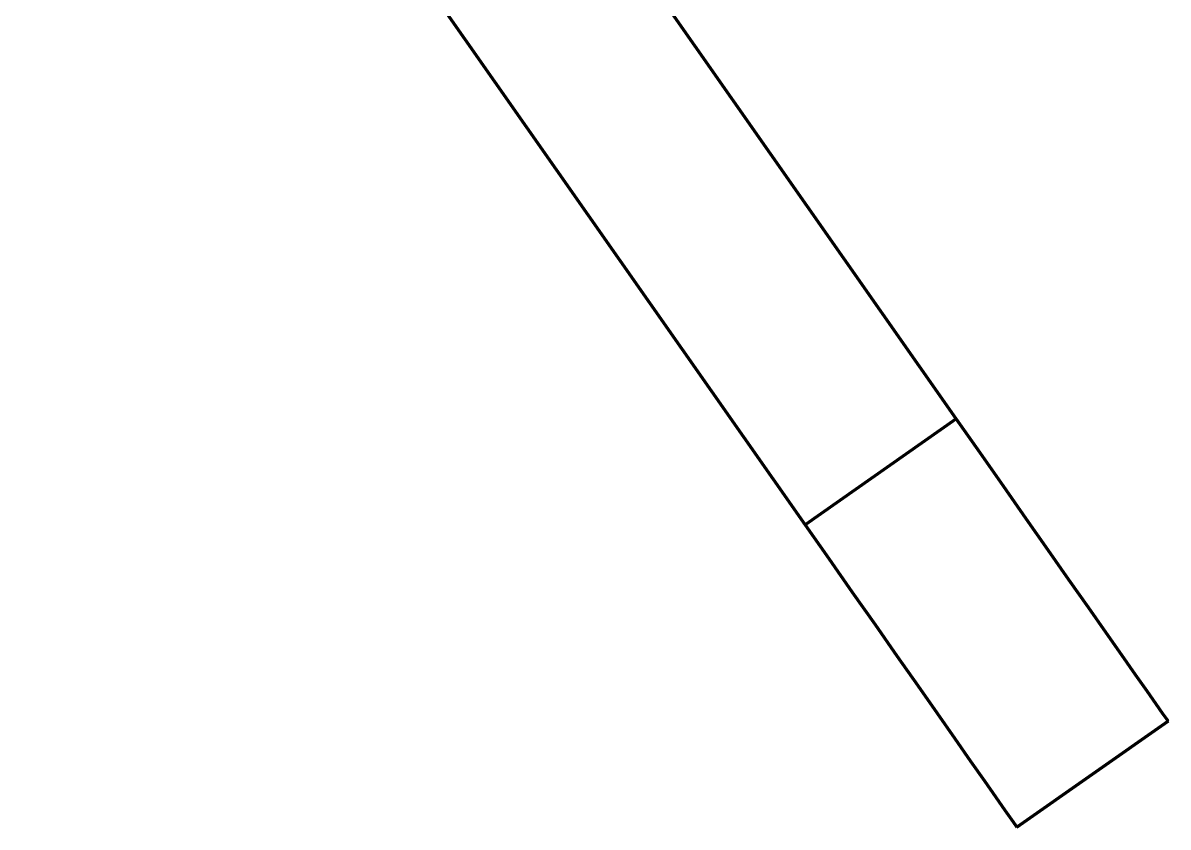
# Model space of a CAD drawing. Header units: millimetres. Extents: x 0 to 420, y 0 to 297.
# Drawn here: x 378.551 to 380.101, y 248.563 to 249.653 of the extents above; entities that cross this region are included whole.
import ezdxf

# ---------------------------------------------------------------- set-up
doc = ezdxf.new("R2010")
doc.units = ezdxf.units.MM
doc.linetypes.add('DASHED', pattern=[1.524, 1.27, -0.254])

msp = doc.modelspace()

# ---------------------------------------------------------------- linework, layer by layer
at = {"color": 5, "linetype": 'DASHED', "lineweight": 35}
for p, q in [((377.2048, 252.8434), (379.8146, 249.1163)), ((379.6098, 248.9729), (377, 252.7)), ((379.8146, 249.1163), (379.8467, 249.0704)), ((379.8467, 249.0704), (379.8784, 249.0251)), ((379.8784, 249.0251), (379.9093, 248.981)), ((379.9093, 248.981), (379.939, 248.9385)), ((379.6419, 248.927), (379.6098, 248.9729)), ((379.939, 248.9385), (379.9671, 248.8983)), ((379.6736, 248.8817), (379.6419, 248.927)), ((379.9671, 248.8983), (379.9934, 248.8609)), ((379.7045, 248.8376), (379.6736, 248.8817)), ((379.9934, 248.8609), (380.0174, 248.8266)), ((379.7342, 248.7951), (379.7045, 248.8376)), ((380.0174, 248.8266), (380.0388, 248.796)), ((379.7624, 248.755), (379.7342, 248.7951)), ((380.0388, 248.796), (380.0574, 248.7695)), ((380.0574, 248.7695), (380.0729, 248.7472)), ((379.7886, 248.7175), (379.7624, 248.755)), ((380.0729, 248.7472), (380.0853, 248.7297)), ((380.0853, 248.7297), (380.0942, 248.7169)), ((379.8126, 248.6832), (379.7886, 248.7175)), ((380.0942, 248.7169), (380.0995, 248.7093)), ((380.0995, 248.7093), (380.1013, 248.7067)), ((379.834, 248.6526), (379.8126, 248.6832)), ((379.8526, 248.6261), (379.834, 248.6526)), ((379.8682, 248.6038), (379.8526, 248.6261)), ((379.8805, 248.5863), (379.8682, 248.6038)), ((379.8894, 248.5736), (379.8805, 248.5863)), ((379.8948, 248.5659), (379.8894, 248.5736)), ((379.8966, 248.5633), (379.8948, 248.5659))]:
    msp.add_line(p, q, dxfattribs=at)
at = {"color": 1, "lineweight": 70}
for p, q in [((379.8146, 249.1163), (377.2952, 252.7143)), ((377.0904, 252.5709), (379.6098, 248.9729)), ((379.8146, 249.1163), (379.6098, 248.9729)), ((379.8467, 249.0704), (379.8146, 249.1163)), ((379.8784, 249.0251), (379.8467, 249.0704)), ((379.9093, 248.981), (379.8784, 249.0251)), ((379.939, 248.9385), (379.9093, 248.981)), ((379.6098, 248.9729), (379.6419, 248.927)), ((379.9671, 248.8983), (379.939, 248.9385)), ((379.6419, 248.927), (379.6736, 248.8817)), ((379.9934, 248.8609), (379.9671, 248.8983)), ((379.6736, 248.8817), (379.7045, 248.8376)), ((380.0174, 248.8266), (379.9934, 248.8609)), ((379.7045, 248.8376), (379.7342, 248.7951)), ((380.0388, 248.796), (380.0174, 248.8266)), ((379.7342, 248.7951), (379.7624, 248.755)), ((380.0574, 248.7695), (380.0388, 248.796)), ((380.0729, 248.7472), (380.0574, 248.7695)), ((379.7624, 248.755), (379.7886, 248.7175)), ((380.0853, 248.7297), (380.0729, 248.7472)), ((380.0942, 248.7169), (380.0853, 248.7297)), ((379.7886, 248.7175), (379.8126, 248.6832)), ((380.0995, 248.7093), (380.0942, 248.7169)), ((379.8966, 248.5633), (380.1013, 248.7067)), ((380.1013, 248.7067), (379.8966, 248.5633)), ((380.1013, 248.7067), (380.0995, 248.7093)), ((379.8126, 248.6832), (379.834, 248.6526)), ((379.834, 248.6526), (379.8526, 248.6261)), ((379.8526, 248.6261), (379.8682, 248.6038)), ((379.8682, 248.6038), (379.8805, 248.5863)), ((379.8805, 248.5863), (379.8894, 248.5736)), ((379.8894, 248.5736), (379.8948, 248.5659)), ((379.8948, 248.5659), (379.8966, 248.5633))]:
    msp.add_line(p, q, dxfattribs=at)

doc.saveas('drawing.dxf')
